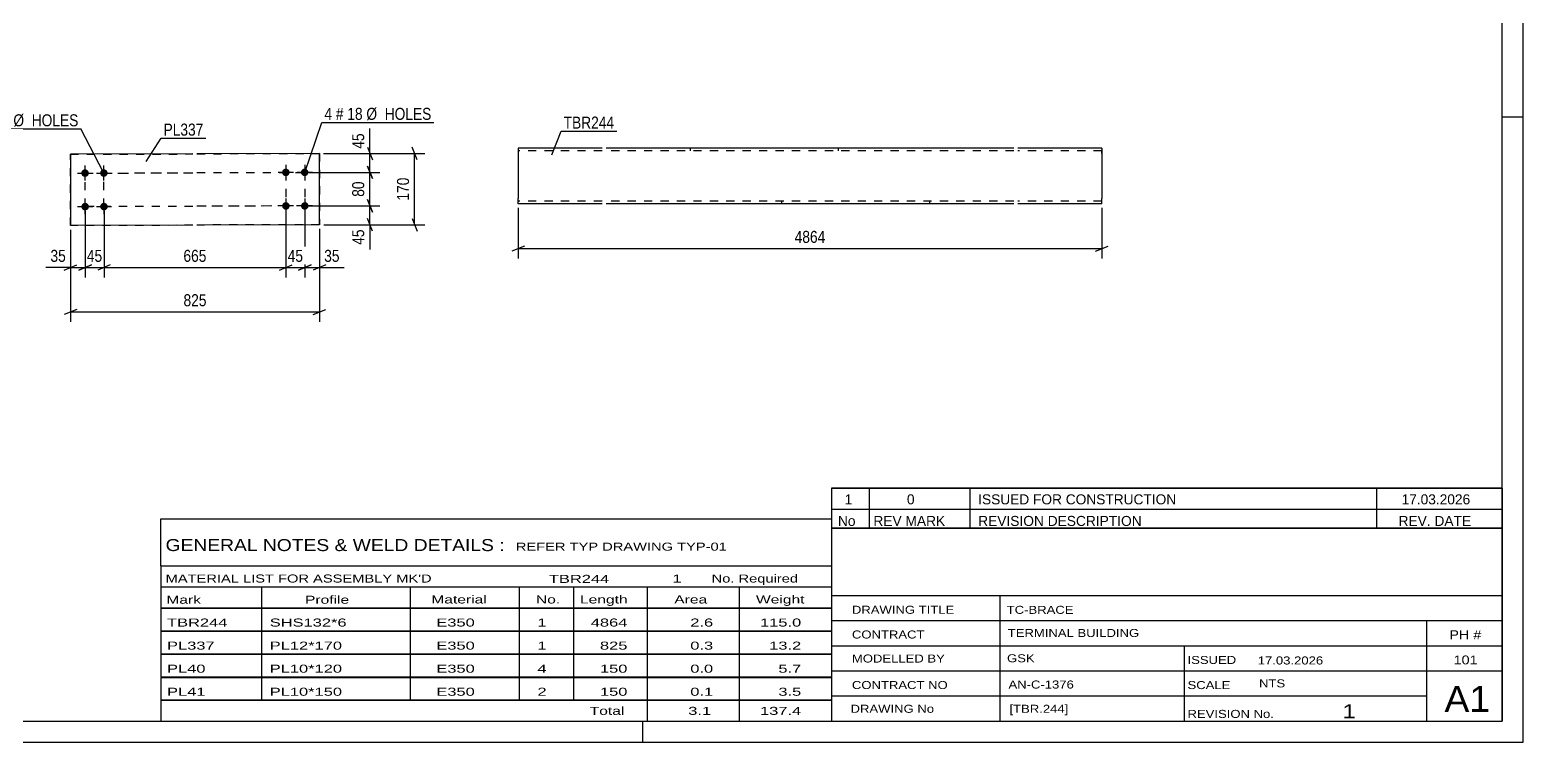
# Model space of a CAD drawing. Header units: millimetres. Extents: x 0 to 594, y 0 to 420.
# Drawn here: x 237.8 to 594, y 0 to 169.8 of the extents above; entities that cross this region are included whole.
import ezdxf

# ---------------------------------------------------------------- set-up
doc = ezdxf.new("R2010")
doc.units = ezdxf.units.MM
doc.linetypes.add('DXK_LINE_DOT2', pattern=[3.9198, 1.9599, -1.9599])
doc.styles.add('Arial Narrow', font='ARIALN.TTF', dxfattribs={"height": 0.2})

# ---------------------------------------------------------------- blocks, each defined once
blk = doc.blocks.new('Unknown-581559406-1128')
at = {"color": 5, "linetype": 'Continuous'}
for p, q in [((594, 0), (594, 420)), ((589, 5), (589, 415)), ((594, 149), (589, 149)), ((5, 5), (589, 5)), ((384, 0), (384, 5)), ((0, 0), (594, 0))]:
    blk.add_line(p, q, dxfattribs=at)
blk = doc.blocks.new('Part-581559406-1360 - 1344')
at = {"color": 2, "linetype": 'Continuous'}
for p, q in [((276.64, 140.25), (247.43, 140.18)), ((247.43, 140.18), (247.43, 140.18)), ((247.43, 140.18), (247.47, 123.18)), ((306.83, 140.38), (277.64, 140.31)), ((306.83, 140.38), (306.83, 140.38)), ((306.87, 123.38), (306.83, 140.38)), ((276.64, 123.25), (247.47, 123.18)), ((247.47, 123.18), (247.47, 123.18)), ((306.87, 123.38), (277.64, 123.31)), ((306.87, 123.38), (306.87, 123.38))]:
    blk.add_line(p, q, dxfattribs=at)
at = {"color": 7, "linetype": 'DXK_LINE_DOT2'}
for p, q in [((247.43, 140.18), (276.64, 140.25)), ((247.47, 123.18), (247.43, 140.18)), ((277.64, 140.31), (306.83, 140.38)), ((306.83, 140.38), (306.87, 123.38)), ((276.64, 123.25), (247.47, 123.18)), ((306.87, 123.38), (277.64, 123.31))]:
    blk.add_line(p, q, dxfattribs=at)
blk = doc.blocks.new('Bolt-581559406-1393 - 1344')
at = {"linetype": 'Continuous'}
for points in [[(299.28, 136.64), (299.44, 136.53), (299.56, 136.39), (299.66, 136.23), (299.72, 136.05), (299.74, 135.87), (299.72, 135.68), (299.66, 135.5), (299.57, 135.34), (299.44, 135.2), (299.29, 135.08), (299.12, 135.01), (298.94, 134.97), (298.75, 134.97), (298.56, 135.01), (298.39, 135.08), (298.24, 135.19), (298.11, 135.33), (298.02, 135.49), (297.96, 135.67), (297.94, 135.86), (297.96, 136.05), (298.01, 136.23), (298.11, 136.39), (298.23, 136.53), (298.38, 136.64), (298.56, 136.72), (298.74, 136.76), (298.93, 136.76), (299.11, 136.72)], [(303.78, 136.65), (303.94, 136.54), (304.06, 136.41), (304.16, 136.24), (304.22, 136.06), (304.24, 135.88), (304.22, 135.69), (304.16, 135.51), (304.07, 135.35), (303.94, 135.21), (303.79, 135.1), (303.62, 135.02), (303.44, 134.98), (303.25, 134.98), (303.06, 135.02), (302.89, 135.09), (302.74, 135.2), (302.61, 135.34), (302.52, 135.5), (302.46, 135.68), (302.44, 135.87), (302.46, 136.06), (302.51, 136.24), (302.61, 136.4), (302.73, 136.54), (302.88, 136.65), (303.06, 136.73), (303.24, 136.77), (303.43, 136.77), (303.61, 136.73)], [(299.3, 128.64), (299.46, 128.53), (299.58, 128.39), (299.68, 128.23), (299.74, 128.05), (299.76, 127.87), (299.74, 127.68), (299.68, 127.5), (299.59, 127.34), (299.46, 127.2), (299.31, 127.08), (299.14, 127.01), (298.95, 126.97), (298.77, 126.97), (298.58, 127.01), (298.41, 127.08), (298.26, 127.19), (298.13, 127.33), (298.04, 127.49), (297.98, 127.67), (297.96, 127.86), (297.98, 128.05), (298.03, 128.23), (298.13, 128.39), (298.25, 128.53), (298.4, 128.64), (298.58, 128.72), (298.76, 128.76), (298.95, 128.76), (299.13, 128.72)], [(303.8, 128.65), (303.96, 128.54), (304.08, 128.41), (304.18, 128.24), (304.24, 128.06), (304.26, 127.88), (304.24, 127.69), (304.18, 127.51), (304.09, 127.35), (303.96, 127.21), (303.81, 127.1), (303.64, 127.02), (303.45, 126.98), (303.27, 126.98), (303.08, 127.02), (302.91, 127.09), (302.76, 127.2), (302.63, 127.34), (302.54, 127.5), (302.48, 127.68), (302.46, 127.87), (302.48, 128.06), (302.53, 128.24), (302.63, 128.4), (302.75, 128.54), (302.9, 128.65), (303.08, 128.73), (303.26, 128.77), (303.45, 128.77), (303.63, 128.73)]]:
    blk.add_hatch(color=1, dxfattribs=at).paths.add_polyline_path(points)
at = {"color": 1, "linetype": 'Continuous'}
for p, q in [((300.64, 135.87), (297.04, 135.86)), ((298.83, 137.66), (298.84, 134.06)), ((305.14, 135.88), (301.54, 135.87)), ((303.33, 137.67), (303.34, 134.07)), ((298.85, 129.66), (298.86, 126.06)), ((303.35, 129.67), (303.36, 126.07)), ((300.66, 127.87), (297.06, 127.86)), ((305.16, 127.88), (301.56, 127.87))]:
    blk.add_line(p, q, dxfattribs=at)
blk = doc.blocks.new('Bolt-581559406-1398 - 1344')
at = {"linetype": 'Continuous'}
for points in [[(251.38, 136.47), (251.54, 136.36), (251.66, 136.22), (251.76, 136.06), (251.82, 135.88), (251.84, 135.7), (251.82, 135.51), (251.76, 135.33), (251.67, 135.17), (251.54, 135.03), (251.39, 134.91), (251.22, 134.84), (251.04, 134.8), (250.85, 134.8), (250.66, 134.84), (250.49, 134.91), (250.34, 135.02), (250.21, 135.16), (250.12, 135.32), (250.06, 135.5), (250.04, 135.69), (250.06, 135.88), (250.11, 136.05), (250.21, 136.22), (250.33, 136.36), (250.48, 136.47), (250.66, 136.55), (250.84, 136.59), (251.03, 136.59), (251.21, 136.55)], [(255.88, 136.48), (256.04, 136.37), (256.16, 136.23), (256.26, 136.07), (256.32, 135.89), (256.34, 135.71), (256.32, 135.52), (256.26, 135.34), (256.17, 135.18), (256.04, 135.04), (255.89, 134.93), (255.72, 134.85), (255.54, 134.81), (255.35, 134.81), (255.16, 134.85), (254.99, 134.92), (254.84, 135.03), (254.71, 135.17), (254.62, 135.33), (254.56, 135.51), (254.54, 135.7), (254.56, 135.89), (254.61, 136.07), (254.71, 136.23), (254.83, 136.37), (254.98, 136.48), (255.16, 136.56), (255.34, 136.6), (255.53, 136.6), (255.71, 136.56)], [(251.4, 128.47), (251.56, 128.36), (251.68, 128.22), (251.78, 128.06), (251.84, 127.88), (251.86, 127.7), (251.84, 127.51), (251.78, 127.33), (251.69, 127.17), (251.56, 127.03), (251.41, 126.91), (251.24, 126.84), (251.05, 126.8), (250.87, 126.8), (250.68, 126.84), (250.51, 126.91), (250.36, 127.02), (250.23, 127.16), (250.14, 127.32), (250.08, 127.5), (250.06, 127.69), (250.08, 127.88), (250.13, 128.05), (250.23, 128.22), (250.35, 128.36), (250.5, 128.47), (250.68, 128.55), (250.86, 128.59), (251.05, 128.59), (251.23, 128.55)], [(255.9, 128.48), (256.06, 128.37), (256.18, 128.23), (256.28, 128.07), (256.34, 127.89), (256.36, 127.71), (256.34, 127.52), (256.28, 127.34), (256.19, 127.18), (256.06, 127.04), (255.91, 126.93), (255.74, 126.85), (255.55, 126.81), (255.37, 126.81), (255.18, 126.85), (255.01, 126.92), (254.86, 127.03), (254.73, 127.17), (254.64, 127.33), (254.58, 127.51), (254.56, 127.7), (254.58, 127.89), (254.63, 128.07), (254.73, 128.23), (254.85, 128.37), (255, 128.48), (255.18, 128.56), (255.36, 128.6), (255.55, 128.6), (255.73, 128.56)]]:
    blk.add_hatch(color=1, dxfattribs=at).paths.add_polyline_path(points)
at = {"color": 1, "linetype": 'Continuous'}
for p, q in [((249.14, 135.69), (252.74, 135.7)), ((250.94, 133.89), (250.93, 137.49)), ((253.64, 135.7), (257.24, 135.71)), ((255.44, 133.9), (255.43, 137.5)), ((250.96, 125.89), (250.95, 129.49)), ((255.46, 125.9), (255.45, 129.5)), ((249.16, 127.69), (252.76, 127.7)), ((253.66, 127.7), (257.26, 127.71))]:
    blk.add_line(p, q, dxfattribs=at)
blk = doc.blocks.new('Part-581559406-1241 - 1223')
at = {"color": 2, "linetype": 'Continuous'}
for p, q in [((374.27, 141.6), (354.27, 141.6)), ((354.27, 141.6), (354.27, 129.6)), ((472.49, 141.6), (375.27, 141.6)), ((493.49, 141.6), (473.49, 141.6)), ((493.49, 141.6), (493.49, 141.51)), ((493.49, 141.51), (493.49, 140.4)), ((493.49, 140.4), (493.49, 129.6)), ((354.27, 128.75), (354.27, 129.6)), ((354.27, 128.49), (354.27, 128.75)), ((354.27, 128.4), (354.27, 128.49)), ((374.27, 128.4), (354.27, 128.4)), ((472.49, 128.4), (375.27, 128.4)), ((493.49, 128.4), (473.49, 128.4)), ((493.49, 128.4), (493.49, 129.6))]:
    blk.add_line(p, q, dxfattribs=at)
at = {"color": 7, "linetype": 'DXK_LINE_DOT2'}
for p, q in [((374.27, 141), (354.27, 141)), ((472.49, 141), (375.27, 141)), ((395.27, 141.6), (395.27, 141)), ((430.59, 141.6), (430.59, 141)), ((493.49, 141), (473.49, 141)), ((493.49, 140.4), (493.49, 141.25)), ((354.27, 129.14), (354.27, 129.6)), ((354.27, 128.75), (354.27, 129.37)), ((354.27, 129), (354.27, 129.04)), ((354.27, 129), (354.27, 129.04)), ((374.27, 129), (354.27, 129)), ((354.27, 128.4), (354.27, 128.4)), ((472.49, 129), (375.27, 129)), ((417.16, 128.4), (417.16, 129)), ((452.49, 128.4), (452.49, 129)), ((493.49, 129), (473.49, 129)), ((493.49, 129.04), (493.49, 129.37)), ((493.49, 129), (493.49, 129.04))]:
    blk.add_line(p, q, dxfattribs=at)
blk = doc.blocks.new('Rectangle-581559406-1475 - 1344')
at = {"color": 1, "linetype": 'DXK_LINE_DOT2'}
for p, q in [((250.94, 135.69), (276.64, 135.75)), ((250.96, 127.69), (250.94, 135.69)), ((277.64, 135.81), (303.34, 135.87)), ((303.34, 135.87), (303.36, 127.87)), ((276.64, 127.75), (250.96, 127.69)), ((303.36, 127.87), (277.64, 127.81))]:
    blk.add_line(p, q, dxfattribs=at)
blk = doc.blocks.new('Rectangle-581559406-1486 - 1344')
at = {"color": 1, "linetype": 'DXK_LINE_DOT2'}
for p, q in [((255.44, 135.7), (276.64, 135.75)), ((255.46, 127.7), (255.44, 135.7)), ((277.64, 135.81), (298.84, 135.86)), ((298.84, 135.86), (298.86, 127.86)), ((276.64, 127.75), (255.46, 127.7)), ((298.86, 127.86), (277.64, 127.81))]:
    blk.add_line(p, q, dxfattribs=at)
blk = doc.blocks.new('StraightDimension-581559406-1424 - 1344')
at = {"color": 7, "linetype": 'Continuous'}
for p, q in [((250.96, 126.69), (250.96, 110.78)), ((255.46, 126.7), (255.46, 110.78)), ((249.46, 112.58), (252.46, 113.78)), ((250.96, 113.18), (255.46, 113.18)), ((256.96, 113.78), (253.96, 112.58))]:
    blk.add_line(p, q, dxfattribs=at)
at = {"color": 0}
blk.add_wipeout([(255.63, 113.93), (255.63, 118.13), (250.78, 118.13), (250.78, 113.93)], dxfattribs=at)
at = {"color": 3, "style": 'Arial Narrow'}
blk.add_text('45', height=2.863, dxfattribs=at).set_placement((251.38, 114.53))
blk = doc.blocks.new('StraightDimension-581559406-1453 - 1344')
at = {"color": 7, "linetype": 'Continuous'}
for p, q in [((318.28, 129.37), (319.48, 126.37)), ((304.36, 127.87), (321.28, 127.87)), ((319.48, 121.88), (318.28, 124.88)), ((318.88, 123.38), (318.88, 127.87)), ((307.87, 123.38), (321.28, 123.38))]:
    blk.add_line(p, q, dxfattribs=at)
at = {"color": 0}
blk.add_wipeout([(318.13, 122.86), (313.93, 122.86), (313.93, 118), (318.13, 118)], dxfattribs=at)
at = {"color": 7, "linetype": 'Continuous'}
blk.add_line((318.88, 123.38), (318.88, 117.48), dxfattribs=at)
blk.add_line((318.88, 123.38), (318.88, 117.48), dxfattribs=at)
at = {"color": 3, "style": 'Arial Narrow'}
blk.add_text('45', height=2.863, rotation=90.0002, dxfattribs=at).set_placement((317.53, 118.6))
blk = doc.blocks.new('StraightDimension-581559406-1401 - 1344')
at = {"color": 7, "linetype": 'Continuous'}
for p, q in [((303.36, 126.87), (303.36, 110.78)), ((306.87, 122.38), (306.87, 110.78)), ((301.86, 112.58), (304.86, 113.78)), ((303.36, 113.18), (306.87, 113.18)), ((308.37, 113.78), (305.37, 112.58))]:
    blk.add_line(p, q, dxfattribs=at)
at = {"color": 0}
blk.add_wipeout([(312.25, 113.93), (312.25, 118.13), (307.39, 118.13), (307.39, 113.93)], dxfattribs=at)
at = {"color": 7, "linetype": 'Continuous'}
blk.add_line((306.87, 113.18), (312.77, 113.18), dxfattribs=at)
blk.add_line((306.87, 113.18), (312.77, 113.18), dxfattribs=at)
at = {"color": 3, "style": 'Arial Narrow'}
blk.add_text('35', height=2.863, dxfattribs=at).set_placement((307.99, 114.53))
blk = doc.blocks.new('StraightDimension-581559406-1407 - 1344')
at = {"color": 7, "linetype": 'Continuous'}
for p, q in [((298.86, 126.86), (298.86, 110.78)), ((303.36, 126.87), (303.36, 110.78)), ((297.36, 112.58), (300.36, 113.78)), ((298.86, 113.18), (303.36, 113.18)), ((304.86, 113.78), (301.86, 112.58))]:
    blk.add_line(p, q, dxfattribs=at)
at = {"color": 0}
blk.add_wipeout([(303.54, 113.93), (303.54, 118.13), (298.68, 118.13), (298.68, 113.93)], dxfattribs=at)
at = {"color": 3, "style": 'Arial Narrow'}
blk.add_text('45', height=2.863, dxfattribs=at).set_placement((299.28, 114.53))
blk = doc.blocks.new('StraightDimension-581559406-1415 - 1344')
at = {"color": 7, "linetype": 'Continuous'}
for p, q in [((255.46, 126.7), (255.46, 110.78)), ((298.86, 126.86), (298.86, 110.78)), ((256.96, 113.78), (253.96, 112.58)), ((255.46, 113.18), (298.86, 113.18)), ((297.36, 112.58), (300.36, 113.78))]:
    blk.add_line(p, q, dxfattribs=at)
at = {"color": 0}
blk.add_wipeout([(280.5, 113.93), (280.5, 118.13), (273.81, 118.13), (273.81, 113.93)], dxfattribs=at)
at = {"color": 3, "style": 'Arial Narrow'}
blk.add_text('665', height=2.863, dxfattribs=at).set_placement((274.41, 114.53))
blk = doc.blocks.new('StraightDimension-581559406-1432 - 1344')
at = {"color": 7, "linetype": 'Continuous'}
for p, q in [((250.96, 126.69), (250.96, 110.78)), ((247.47, 122.18), (247.47, 110.78)), ((245.97, 112.58), (248.97, 113.78)), ((247.47, 113.18), (250.96, 113.18)), ((252.46, 113.78), (249.46, 112.58))]:
    blk.add_line(p, q, dxfattribs=at)
at = {"color": 0}
blk.add_wipeout([(246.94, 113.93), (246.94, 118.13), (242.09, 118.13), (242.09, 113.93)], dxfattribs=at)
at = {"color": 7, "linetype": 'Continuous'}
blk.add_line((247.47, 113.18), (241.56, 113.18), dxfattribs=at)
blk.add_line((247.47, 113.18), (241.56, 113.18), dxfattribs=at)
at = {"color": 3, "style": 'Arial Narrow'}
blk.add_text('35', height=2.863, dxfattribs=at).set_placement((242.69, 114.53))
blk = doc.blocks.new('StraightDimension-581559406-1439 - 1344')
at = {"color": 7, "linetype": 'Continuous'}
for p, q in [((307.83, 140.38), (331.97, 140.38)), ((330.17, 138.88), (328.97, 141.88)), ((329.57, 123.38), (329.57, 140.38)), ((328.97, 124.88), (330.17, 121.88)), ((307.87, 123.38), (331.97, 123.38))]:
    blk.add_line(p, q, dxfattribs=at)
at = {"color": 0}
blk.add_wipeout([(328.82, 135.22), (324.62, 135.22), (324.62, 128.54), (328.82, 128.54)], dxfattribs=at)
at = {"color": 3, "style": 'Arial Narrow'}
blk.add_text('170', height=2.863, rotation=90.0002, dxfattribs=at).set_placement((328.22, 129.14))
blk = doc.blocks.new('StraightDimension-581559406-1448 - 1344')
at = {"color": 7, "linetype": 'Continuous'}
for p, q in [((247.47, 122.18), (247.47, 100.2)), ((306.87, 122.38), (306.87, 100.2)), ((248.97, 103.2), (245.97, 102)), ((247.47, 102.6), (306.87, 102.6)), ((305.37, 102), (308.37, 103.2))]:
    blk.add_line(p, q, dxfattribs=at)
at = {"color": 0}
blk.add_wipeout([(280.51, 103.35), (280.51, 107.55), (273.83, 107.55), (273.83, 103.35)], dxfattribs=at)
at = {"color": 3, "style": 'Arial Narrow'}
blk.add_text('825', height=2.863, dxfattribs=at).set_placement((274.43, 103.95))
blk = doc.blocks.new('StraightDimension-581559406-1459 - 1344')
at = {"color": 7, "linetype": 'Continuous'}
for p, q in [((304.34, 135.87), (321.28, 135.87)), ((318.28, 137.37), (319.48, 134.37)), ((318.88, 127.87), (318.88, 135.87)), ((319.48, 126.37), (318.28, 129.37)), ((304.36, 127.87), (321.28, 127.87))]:
    blk.add_line(p, q, dxfattribs=at)
at = {"color": 0}
blk.add_wipeout([(318.13, 134.3), (313.93, 134.3), (313.93, 129.45), (318.13, 129.45)], dxfattribs=at)
at = {"color": 3, "style": 'Arial Narrow'}
blk.add_text('80', height=2.863, rotation=90.0002, dxfattribs=at).set_placement((317.53, 130.05))
blk = doc.blocks.new('StraightDimension-581559406-1467 - 1344')
at = {"color": 7, "linetype": 'Continuous'}
for p, q in [((307.83, 140.38), (321.28, 140.38)), ((318.28, 141.88), (319.48, 138.88)), ((318.88, 135.87), (318.88, 140.38)), ((304.34, 135.87), (321.28, 135.87)), ((319.48, 134.37), (318.28, 137.37))]:
    blk.add_line(p, q, dxfattribs=at)
at = {"color": 0}
blk.add_wipeout([(318.13, 145.76), (313.93, 145.76), (313.93, 140.91), (318.13, 140.91)], dxfattribs=at)
at = {"color": 7, "linetype": 'Continuous'}
blk.add_line((318.88, 140.38), (318.88, 146.29), dxfattribs=at)
blk.add_line((318.88, 140.38), (318.88, 146.29), dxfattribs=at)
at = {"color": 3, "style": 'Arial Narrow'}
blk.add_text('45', height=2.863, rotation=90.0002, dxfattribs=at).set_placement((317.53, 141.51))
blk = doc.blocks.new('StraightDimension-581559406-1324 - 1223')
at = {"color": 7, "linetype": 'Continuous'}
for p, q in [((354.27, 127.4), (354.27, 115.3)), ((493.49, 127.4), (493.49, 115.3)), ((355.77, 118.3), (352.77, 117.1)), ((354.27, 117.7), (493.49, 117.7)), ((491.99, 117.1), (494.99, 118.3))]:
    blk.add_line(p, q, dxfattribs=at)
at = {"color": 0}
blk.add_wipeout([(428.13, 118.45), (428.13, 122.65), (419.62, 122.65), (419.62, 118.45)], dxfattribs=at)
at = {"color": 3, "style": 'Arial Narrow'}
blk.add_text('4864', height=2.863, dxfattribs=at).set_placement((420.22, 119.05))
blk = doc.blocks.new('Unknown-581559406-4326')
at = {"color": 7, "linetype": 'Continuous'}
for p, q in [((429, 51.05), (429, 5)), ((429, 51.05), (589, 51.05)), ((589, 51), (589, 5)), ((429, 35), (589, 35)), ((469.14, 35), (469.14, 5)), ((429, 29), (589, 29)), ((571, 5.05), (571, 29.05)), ((429, 23), (589, 23)), ((513.14, 23), (513.14, 5)), ((429, 17), (589, 17)), ((429, 11), (571, 11)), ((429, 5), (589, 5))]:
    blk.add_line(p, q, dxfattribs=at)
at = {"color": 7, "style": 'Arial Narrow'}
for s, height, width, p in [('DRAWING TITLE', 1.9089, 1.425378, (433.88, 30.61)), ('TC-BRACE', 1.909, 1.425378, (470.81, 30.59)), ('CONTRACT', 1.909, 1.425378, (433.88, 24.71)), ('TERMINAL BUILDING', 1.9089, 1.425378, (471.06, 25.07)), ('MODELLED BY', 1.9089, 1.425378, (433.88, 18.98)), ('GSK', 1.909, 1.425378, (470.88, 19.04)), ('ISSUED', 1.909, 1.425378, (513.94, 18.64)), ('17.03.2026', 1.909, 1.425378, (530.69, 18.52)), ('CONTRACT NO', 1.9089, 1.425378, (433.88, 12.66)), ('AN-C-1376', 1.909, 1.425378, (471.23, 12.78)), ('SCALE', 1.909, 1.425378, (513.94, 12.65)), ('A1', 6.204, 1.25, (575.24, 7.2)), ('DRAWING No', 1.909, 1.425378, (433.56, 7)), ('[TBR.244]', 1.909, 1.425378, (471.46, 6.99)), ('REVISION No.', 1.9089, 1.425378, (513.94, 5.77)), ('1', 3.34, 1.5, (550.91, 5.68))]:
    blk.add_text(s, height=height, dxfattribs=dict(at, width=width)).set_placement(p)
at = {"color": 7, "linetype": 'Continuous', "style": 'Arial Narrow'}
for s, height, width, p in [('PH #', 2.1, 1.42538, (576.4, 24.55)), ('101', 2.1, 1.42538, (577.41, 18.55)), ('NTS', 1.909, 1.425378, (531, 13.05))]:
    blk.add_text(s, height=height, dxfattribs=dict(at, width=width)).set_placement(p)
blk = doc.blocks.new('Unknown-581559406-4327')
at = {"color": 7, "linetype": 'Continuous'}
for p, q in [((429, 60.55), (589, 60.55)), ((589, 60.55), (429, 60.55)), ((429, 60.55), (429, 55.55)), ((438, 60.55), (438, 55.55)), ((462, 60.55), (462, 55.55)), ((559, 60.55), (559, 55.55)), ((589, 60.55), (589, 55.55)), ((429, 55.55), (589, 55.55)), ((429, 55.55), (429, 51.05)), ((429, 55.55), (589, 55.55)), ((438, 55.55), (438, 51.05)), ((462, 55.55), (462, 51.05)), ((559, 55.55), (559, 51.05)), ((589, 55.55), (589, 51.05)), ((589, 51.05), (429, 51.05))]:
    blk.add_line(p, q, dxfattribs=at)
at = {"color": 7, "linetype": 'Continuous', "style": 'Arial Narrow'}
for s, height, width, p in [('1', 2.39, 1.196471, (432.16, 56.7)), ('0', 2.39, 1.196471, (447, 56.7)), ('ISSUED FOR CONSTRUCTION', 2.3861, 1.196471, (464, 56.7)), ('17.03.2026', 2.386, 1.196471, (565, 56.7)), ('No', 2.386, 1.2, (430.54, 51.55)), ('REV MARK', 2.386, 1.2, (439, 51.55)), ('REVISION DESCRIPTION', 2.3861, 1.2, (464, 51.55)), ('REV. DATE', 2.386, 1.2, (564.28, 51.55))]:
    blk.add_text(s, height=height, dxfattribs=dict(at, width=width)).set_placement(p)
blk = doc.blocks.new('Unknown-581559406-4328')
at = {"color": 7, "linetype": 'Continuous'}
for p, q in [((269, 53.25), (429, 53.25)), ((269, 42), (269, 53.25)), ((429, 53.25), (429, 42)), ((269, 42), (429, 42)), ((269, 42), (269, 37)), ((429, 42), (429, 37)), ((269, 37), (429, 37)), ((269, 37), (269, 32)), ((293, 37), (293, 32)), ((328.5, 37), (328.5, 32)), ((354.5, 37), (354.5, 32)), ((367.5, 37), (367.5, 32)), ((385, 37), (385, 32)), ((407, 37), (407, 32)), ((429, 37), (429, 32)), ((269, 32), (429, 32)), ((269, 31.95), (269, 26.55)), ((269, 31.95), (429, 31.95)), ((293, 32), (293, 26.5)), ((328.5, 32), (328.5, 26.5)), ((354.5, 32), (354.5, 26.5)), ((367.5, 32), (367.5, 26.5)), ((385, 32), (385, 26.5)), ((407, 32), (407, 26.5)), ((429, 31.95), (429, 26.55)), ((269, 26.55), (429, 26.55)), ((269, 26.45), (269, 21.05)), ((269, 26.45), (429, 26.45)), ((293, 26.5), (293, 21)), ((328.5, 26.5), (328.5, 21)), ((354.5, 26.5), (354.5, 21)), ((367.5, 26.5), (367.5, 21)), ((385, 26.5), (385, 21)), ((407, 26.5), (407, 21)), ((429, 26.45), (429, 21.05)), ((269, 21.05), (429, 21.05)), ((269, 20.95), (269, 15.55)), ((269, 20.95), (429, 20.95)), ((293, 21), (293, 15.5)), ((328.5, 21), (328.5, 15.5)), ((354.5, 21), (354.5, 15.5)), ((367.5, 21), (367.5, 15.5)), ((385, 21), (385, 15.5)), ((407, 21), (407, 15.5)), ((429, 20.95), (429, 15.55)), ((269, 15.55), (429, 15.55)), ((269, 15.45), (269, 10.05)), ((269, 15.45), (429, 15.45)), ((293, 15.5), (293, 10)), ((328.5, 15.5), (328.5, 10)), ((354.5, 15.5), (354.5, 10)), ((367.5, 15.5), (367.5, 10)), ((385, 15.5), (385, 10)), ((407, 15.5), (407, 10)), ((429, 15.45), (429, 10.05)), ((269, 10.05), (429, 10.05)), ((269, 10), (429, 10)), ((269, 10), (269, 5)), ((385, 10), (385, 5)), ((407, 10), (407, 5)), ((429, 10), (429, 5)), ((269, 5), (429, 5))]:
    blk.add_line(p, q, dxfattribs=at)
at = {"color": 7, "style": 'Arial Narrow'}
for s, height, width, p in [('GENERAL NOTES & WELD DETAILS :', 2.8633, 1.4, (270.15, 45.56)), ('REFER TYP DRAWING TYP-01', 1.9089, 1.6, (353.7, 45.66)), ("MATERIAL LIST FOR ASSEMBLY MK'D", 1.9089, 1.6, (270.15, 38.06)), ('TBR244', 1.909, 1.794707, (361.59, 37.97)), ('1', 1.91, 1.794707, (391.08, 38.06)), ('No. Required', 1.9089, 1.6, (400.41, 38.06)), ('Mark', 1.909, 1.7, (270.34, 33)), ('Profile', 1.909, 1.7, (303.41, 33)), ('Material', 1.909, 1.7, (333.54, 33.06)), ('No.', 1.909, 1.7, (358.5, 33.06)), ('Length', 1.909, 1.7, (369, 33.06)), ('Area', 1.909, 1.7, (391.5, 33.06)), ('Weight', 1.909, 1.7, (411, 33.06))]:
    blk.add_text(s, height=height, dxfattribs=dict(at, width=width)).set_placement(p)
at = {"color": 7, "linetype": 'Continuous', "style": 'Arial Narrow'}
for s, height, width, p in [('TBR244', 1.909, 1.794707, (270.5, 27.56)), ('SHS132*6', 1.909, 1.794707, (295, 27.56)), ('E350', 1.909, 1.794707, (334.74, 27.56)), ('1', 1.91, 1.794707, (358.86, 27.56)), ('4864', 1.909, 1.794707, (371.58, 27.56)), ('2.6', 1.909, 1.794707, (395.32, 27.56)), ('115.0', 1.909, 1.794707, (411.96, 27.56)), ('PL337', 1.909, 1.794707, (270.5, 22.06)), ('PL12*170', 1.909, 1.794707, (295, 22.06)), ('E350', 1.909, 1.794707, (334.74, 22.06)), ('1', 1.91, 1.794707, (358.86, 22.06)), ('825', 1.909, 1.794707, (373.77, 22.06)), ('0.3', 1.909, 1.794707, (395.32, 22.06)), ('13.2', 1.909, 1.794707, (414.14, 22.06)), ('PL40', 1.909, 1.794707, (270.5, 16.56)), ('PL10*120', 1.909, 1.794707, (295, 16.56)), ('E350', 1.909, 1.794707, (334.74, 16.56)), ('4', 1.91, 1.794707, (358.86, 16.56)), ('150', 1.909, 1.794707, (373.77, 16.56)), ('0.0', 1.909, 1.794707, (395.32, 16.56)), ('5.7', 1.909, 1.794707, (416.33, 16.56)), ('PL41', 1.909, 1.794707, (270.5, 11.06)), ('PL10*150', 1.909, 1.794707, (295, 11.06)), ('E350', 1.909, 1.794707, (334.74, 11.06)), ('2', 1.91, 1.794707, (358.86, 11.06)), ('150', 1.909, 1.794707, (373.77, 11.06)), ('0.1', 1.909, 1.794707, (395.32, 11.06)), ('3.5', 1.909, 1.794707, (416.33, 11.06)), ('Total', 1.909, 1.7, (371.33, 6.5)), ('3.1', 1.909, 1.794707, (394.83, 6.5)), ('137.4', 1.909, 1.794707, (411.96, 6.5))]:
    blk.add_text(s, height=height, dxfattribs=dict(at, width=width)).set_placement(p)
blk = doc.blocks.new('Mark-581559406-1356 - 1344')
at = {"color": 0}
blk.add_wipeout([(279.17, 144.63), (279.17, 147.63), (269.67, 147.63), (269.67, 144.63)], dxfattribs=at)
blk.add_wipeout([(279.17, 144.63), (279.17, 147.63), (269.67, 147.63), (269.67, 144.63)], dxfattribs=at)
at = {"color": 30, "linetype": 'Continuous'}
for p, q in [((265.52, 138.49), (269.07, 144.03)), ((269.07, 144.03), (279.77, 144.03))]:
    blk.add_line(p, q, dxfattribs=at)
at = {"color": 3, "style": 'Arial Narrow'}
blk.add_text('PL337', height=2.863, dxfattribs=at).set_placement((269.67, 144.63))
blk = doc.blocks.new('Mark-581559406-1389 - 1344')
at = {"color": 0}
blk.add_wipeout([(309.87, 148.39), (309.87, 151.39), (308.04, 151.39), (308.04, 148.39)], dxfattribs=at)
blk.add_wipeout([(309.87, 148.39), (309.87, 151.39), (308.04, 151.39), (308.04, 148.39)], dxfattribs=at)
at = {"color": 7, "linetype": 'Continuous'}
blk.add_line((303.34, 135.87), (307.44, 147.79), dxfattribs=at)
at = {"color": 0}
blk.add_wipeout([(312.6, 148.39), (312.6, 151.39), (310.77, 151.39), (310.77, 148.39)], dxfattribs=at)
blk.add_wipeout([(312.6, 148.39), (312.6, 151.39), (310.77, 151.39), (310.77, 148.39)], dxfattribs=at)
at = {"color": 3, "style": 'Arial Narrow'}
blk.add_text('4', height=2.86, dxfattribs=at).set_placement((308.04, 148.39))
at = {"color": 0}
blk.add_wipeout([(317.15, 148.39), (317.15, 151.39), (313.5, 151.39), (313.5, 148.39)], dxfattribs=at)
blk.add_wipeout([(317.15, 148.39), (317.15, 151.39), (313.5, 151.39), (313.5, 148.39)], dxfattribs=at)
at = {"color": 3, "style": 'Arial Narrow'}
blk.add_text('#', height=2.86, dxfattribs=at).set_placement((310.77, 148.39))
at = {"color": 0}
blk.add_wipeout([(333.58, 148.39), (333.58, 151.39), (318.05, 151.39), (318.05, 148.39)], dxfattribs=at)
blk.add_wipeout([(333.58, 148.39), (333.58, 151.39), (318.05, 151.39), (318.05, 148.39)], dxfattribs=at)
at = {"color": 7, "linetype": 'Continuous'}
blk.add_line((307.44, 147.79), (334.18, 147.79), dxfattribs=at)
at = {"color": 3, "style": 'Arial Narrow'}
for s, p in [('18', (313.5, 148.39)), ('Ø  HOLES', (318.05, 148.39))]:
    blk.add_text(s, height=2.863, dxfattribs=at).set_placement(p)
blk = doc.blocks.new('Mark-581559406-1394 - 1344')
at = {"color": 0}
blk.add_wipeout([(225.65, 146.85), (225.65, 149.85), (223.82, 149.85), (223.82, 146.85)], dxfattribs=at)
blk.add_wipeout([(225.65, 146.85), (225.65, 149.85), (223.82, 149.85), (223.82, 146.85)], dxfattribs=at)
blk.add_wipeout([(228.38, 146.85), (228.38, 149.85), (226.55, 149.85), (226.55, 146.85)], dxfattribs=at)
blk.add_wipeout([(228.38, 146.85), (228.38, 149.85), (226.55, 149.85), (226.55, 146.85)], dxfattribs=at)
at = {"color": 3, "style": 'Arial Narrow'}
blk.add_text('4', height=2.86, dxfattribs=at).set_placement((223.82, 146.85))
at = {"color": 0}
blk.add_wipeout([(232.94, 146.85), (232.94, 149.85), (229.28, 149.85), (229.28, 146.85)], dxfattribs=at)
blk.add_wipeout([(232.94, 146.85), (232.94, 149.85), (229.28, 149.85), (229.28, 146.85)], dxfattribs=at)
at = {"color": 3, "style": 'Arial Narrow'}
blk.add_text('#', height=2.86, dxfattribs=at).set_placement((226.55, 146.85))
at = {"color": 0}
blk.add_wipeout([(249.36, 146.85), (249.36, 149.85), (233.84, 149.85), (233.84, 146.85)], dxfattribs=at)
blk.add_wipeout([(249.36, 146.85), (249.36, 149.85), (233.84, 149.85), (233.84, 146.85)], dxfattribs=at)
at = {"color": 7, "linetype": 'Continuous'}
for p in [(223.22, 146.25), (255.44, 135.7)]:
    blk.add_line(p, (249.96, 146.25), dxfattribs=at)
at = {"color": 3, "style": 'Arial Narrow'}
for s, p in [('18', (229.28, 146.85)), ('Ø  HOLES', (233.84, 146.85))]:
    blk.add_text(s, height=2.863, dxfattribs=at).set_placement(p)
blk = doc.blocks.new('Mark-581559406-1236 - 1223')
at = {"color": 0}
blk.add_wipeout([(377.17, 146.3), (377.17, 149.3), (365.11, 149.3), (365.11, 146.3)], dxfattribs=at)
blk.add_wipeout([(377.17, 146.3), (377.17, 149.3), (365.11, 149.3), (365.11, 146.3)], dxfattribs=at)
at = {"color": 30, "linetype": 'Continuous'}
for p, q in [((362.28, 140.05), (364.51, 145.7)), ((364.51, 145.7), (377.77, 145.7))]:
    blk.add_line(p, q, dxfattribs=at)
at = {"color": 3, "style": 'Arial Narrow'}
blk.add_text('TBR244', height=2.863, dxfattribs=at).set_placement((365.11, 146.3))

msp = doc.modelspace()

# ---------------------------------------------------------------- block references
for name in ['Unknown-581559406-1128', 'Part-581559406-1360 - 1344', 'Part-581559406-1241 - 1223', 'Bolt-581559406-1398 - 1344', 'Rectangle-581559406-1475 - 1344', 'Rectangle-581559406-1486 - 1344', 'Bolt-581559406-1393 - 1344', 'Unknown-581559406-4327', 'Unknown-581559406-4328', 'Unknown-581559406-4326']:
    msp.add_blockref(name, (0, 0))

# ---------------------------------------------------------------- next in the draw order: block references
for name in ['Mark-581559406-1394 - 1344', 'Mark-581559406-1356 - 1344', 'Mark-581559406-1236 - 1223', 'StraightDimension-581559406-1453 - 1344', 'StraightDimension-581559406-1424 - 1344', 'StraightDimension-581559406-1324 - 1223']:
    msp.add_blockref(name, (0, 0))

# ---------------------------------------------------------------- next in the draw order: block references
msp.add_blockref('StraightDimension-581559406-1401 - 1344', (0, 0))

# ---------------------------------------------------------------- next in the draw order: block references
for name in ['StraightDimension-581559406-1439 - 1344', 'StraightDimension-581559406-1407 - 1344']:
    msp.add_blockref(name, (0, 0))

# ---------------------------------------------------------------- next in the draw order: block references
for name in ['StraightDimension-581559406-1459 - 1344', 'StraightDimension-581559406-1415 - 1344']:
    msp.add_blockref(name, (0, 0))

# ---------------------------------------------------------------- next in the draw order: block references
for name in ['StraightDimension-581559406-1467 - 1344', 'StraightDimension-581559406-1432 - 1344']:
    msp.add_blockref(name, (0, 0))

# ---------------------------------------------------------------- next in the draw order: block references
for name in ['Mark-581559406-1389 - 1344', 'StraightDimension-581559406-1448 - 1344']:
    msp.add_blockref(name, (0, 0))

doc.saveas('drawing.dxf')
